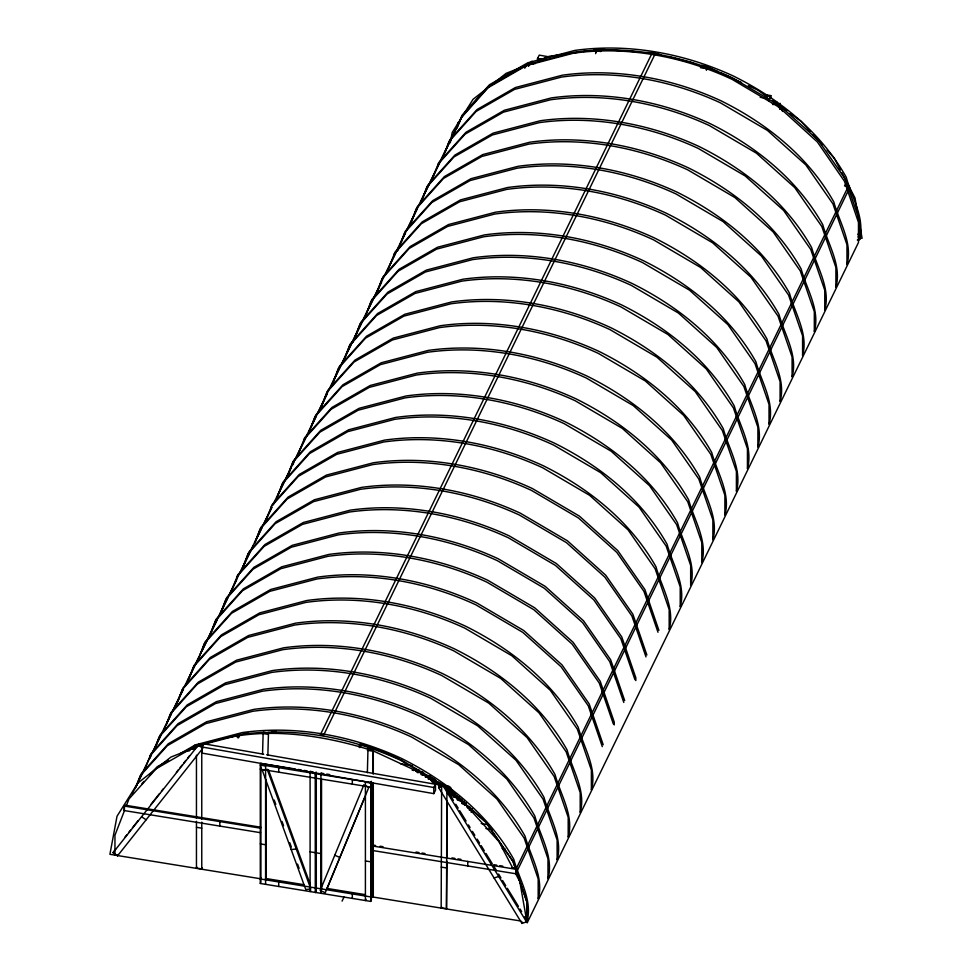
<?xml version="1.0" encoding="UTF-8"?>
<svg xmlns="http://www.w3.org/2000/svg" width="972" height="972" viewBox="0 0 972 972"><rect width="100%" height="100%" fill="white"/><g stroke="black" fill="none" stroke-linecap="round" stroke-linejoin="round"><path stroke-width="1.46" d="M422.492 774.089L422.541 771.695M447.752 789.167L447.788 787.672L438.627 782.156M455.018 793.48L454.957 796.044L451.98 794.938L454.021 793.116M448.043 790.686L448.323 788.389M459.076 796.955L458.699 799.628L456.694 798.097M447.084 791.694L447.497 789.337L450.692 791.196M450.267 142.787L452.187 132.532L473.012 99.351L506.145 73.337L529.825 63.97M428.312 778.487L428.774 776.045M451.992 792.459L452.527 790.272M447.776 787.794L447.035 790.272L448.128 788.134M238.65 737.772L239.319 735.561L237.836 737.068M453.183 797.052L453.96 794.707L451.846 795.57M457.739 126.542L460.983 118.11L488.066 87.735L526.374 65.61L573.298 53.229A244.385 191.897 26.3 0 1 732.135 79.376L779.058 107.212L817.367 141.948L844.449 181.242L858.47 222.394L858.47 242.502L527.176 922.865L527.176 902.757L520.409 882.892M124.671 810.113L114.951 835.227L114.951 855.19M126.287 805.922L128.984 798.948L156.103 768.779L194.461 746.775L241.433 734.443A246.11 193.464 25.9 0 1 262.015 732.438M135.934 786.98L140.26 775.814L167.378 745.646L205.724 723.642L252.696 711.297A246.11 193.464 25.9 0 1 411.715 737.092L458.675 764.672L497.032 799.118L524.151 838.083L538.184 878.907L538.184 898.869C544.223 877.096 530.578 856.636 525.062 836.199C499.644 791.05 458.468 758.063 412.614 735.209A246.11 193.464 25.9 0 0 253.607 709.414L206.635 721.759L168.278 743.762L141.159 773.931L136.845 785.097M145.727 766.859L150.952 753.822L178.07 723.654L216.428 701.65L263.4 689.306A246.11 193.464 25.9 0 1 422.407 715.1C468.261 737.955 509.437 770.942 534.855 816.091C540.371 836.528 554.016 856.988 547.977 878.761L547.977 858.798L533.944 817.974L506.825 779.009L468.468 744.564L421.508 716.984A246.11 193.464 25.9 0 0 262.489 691.189L215.517 703.534L177.171 725.537L150.053 755.706M154.329 749.497L159.189 736.946L186.308 706.778L224.666 684.774L271.638 672.43A246.11 193.464 25.9 0 1 430.645 698.224L477.617 725.805L515.974 760.25L543.093 799.215L557.126 840.039L557.126 860.001C563.153 838.229 549.52 817.768 543.992 797.332C518.574 752.182 477.41 719.195 431.556 696.341A246.11 193.464 25.9 0 0 272.537 670.546L225.565 682.891L187.219 704.894L160.101 735.063L154.694 749.011M167.014 722.597L170.258 714.213L197.377 684.045L235.722 662.053L282.694 649.709A246.11 193.464 25.9 0 1 441.713 675.504L488.685 703.072L527.031 737.517L554.149 776.482L568.195 817.318L568.195 837.281C574.221 815.508 560.589 795.047 555.061 774.599C529.643 729.462 488.479 696.474 442.625 673.62A246.11 193.464 25.9 0 0 283.605 647.826L236.633 660.17L198.288 682.174L171.169 712.342L166.309 724.893M176.868 703.509L182.274 689.549L209.393 659.381L247.739 637.377L294.71 625.045A246.11 193.464 25.9 0 1 453.73 650.839L500.689 678.407L539.047 712.853L566.166 751.818L580.199 792.654L580.199 812.616C586.238 790.844 572.593 770.383 567.077 749.934C541.659 704.797 500.483 671.81 454.629 648.956A246.11 193.464 25.9 0 0 295.622 623.161L248.65 635.494L210.292 657.497L183.173 687.666L177.779 701.626M188.592 679.477L193.44 666.913L220.559 636.745L258.916 614.741L305.888 602.397A246.11 193.464 25.9 0 1 464.895 628.191L511.867 655.772L550.225 690.217L577.344 729.182L591.377 770.018L591.377 789.969C597.416 768.196 583.771 747.747 578.243 727.299C552.837 682.15 511.661 649.174 465.807 626.308A246.11 193.464 25.9 0 0 306.788 600.514L259.828 612.858L221.47 634.862L194.351 665.03L189.491 677.593M197.34 661.653L198.968 657.473M200.05 654.678L204.363 643.513L231.482 613.344L269.827 591.341L316.799 579.008A246.11 193.464 25.9 0 1 475.818 604.803L522.79 632.371L561.136 666.816L588.254 705.781L602.3 746.618M198.252 659.769L205.274 641.629L232.393 611.461L270.738 589.457L317.71 577.125A246.11 193.464 25.9 0 1 476.73 602.919L523.701 630.488L562.047 664.933L589.166 703.898L603.199 744.734M208.919 637.596L215.395 620.853L242.514 590.684L280.872 568.681L327.843 556.336A246.11 193.464 25.9 0 1 486.851 582.131L533.822 609.711L572.18 644.157L599.299 683.122L613.332 723.946M209.831 635.712L216.306 618.97L243.425 588.801L281.783 566.798L328.743 554.453A246.11 193.464 25.9 0 1 487.762 580.248L534.734 607.828L573.079 642.273L600.198 681.238L614.243 722.062L614.243 724.918M220.462 613.332L225.856 599.384L252.975 569.215L291.321 547.212L338.292 534.867A246.11 193.464 25.9 0 1 497.312 560.662L544.284 588.242L582.629 622.688L609.748 661.653L623.793 702.477M220.826 612.846L226.768 597.501L253.886 567.332L292.232 545.328L339.204 532.984A246.11 193.464 25.9 0 1 498.223 558.779L545.183 586.359L583.54 620.804L610.659 659.769L624.692 700.593M230.51 593.285L237.897 574.659L265.016 544.49L303.361 522.486L350.333 510.142A246.11 193.464 25.9 0 1 509.352 535.937L556.324 563.517L594.67 597.962L621.788 636.927L635.834 677.751L635.834 680.607M242.113 569.167L248.054 553.809L275.173 523.641L313.531 501.637L360.49 489.305A246.11 193.464 25.9 0 1 519.51 515.099L566.482 542.668L604.827 577.113L631.946 616.078L645.991 656.914M243.024 567.284L248.966 551.926L276.084 521.757L314.43 499.754L361.402 487.422A246.11 193.464 25.9 0 1 520.421 513.216L567.393 540.784L605.738 575.23L632.857 614.195L646.89 655.031M254.664 543.105L260.071 529.145L287.19 498.976L325.535 476.973L372.507 464.64A246.11 193.464 25.9 0 1 531.526 490.435L578.486 518.003L616.843 552.448L643.962 591.413L657.995 632.25M255.575 541.222L260.97 527.261L288.089 497.093L326.446 475.089L373.418 462.757A246.11 193.464 25.9 0 1 532.425 488.552L579.397 516.12L617.755 550.565L644.873 589.53L658.907 630.366M265.307 521.855L272.148 504.626L299.267 474.458L337.624 452.454L384.596 440.109A246.11 193.464 25.9 0 1 543.603 465.904C589.457 488.77 630.634 521.745 656.051 566.895C661.567 587.331 675.212 607.792 669.173 629.564L669.173 609.602L655.14 568.778L628.021 529.813L589.664 495.368L542.704 467.787A246.11 193.464 25.9 0 0 383.685 441.993L336.713 454.337L298.368 476.341L271.249 506.509M276.886 497.798L282.281 483.837L309.4 453.669L347.745 431.665L394.717 419.333A246.11 193.464 25.9 0 1 553.736 445.127L600.708 472.696L639.054 507.141L666.172 546.106L680.218 586.942L680.218 606.905C686.244 585.132 672.612 564.671 667.084 544.223C641.666 499.086 600.502 466.098 554.648 443.244A246.11 193.464 25.9 0 0 395.628 417.45L348.656 429.782L310.311 451.786L283.192 481.954L277.785 495.914M286.801 477.726L292.73 462.368L319.849 432.2L358.206 410.196L405.178 397.864A246.11 193.464 25.9 0 1 564.185 423.658L611.157 451.227L649.515 485.672L676.634 524.637L690.667 565.473L690.667 585.423C696.705 563.663 683.061 543.202 677.533 522.754C652.127 477.617 610.951 444.629 565.097 421.775A246.11 193.464 25.9 0 0 406.077 395.981L359.118 408.313L320.76 430.317L293.641 460.485L287.7 475.843M298.465 453.487L304.771 437.643L331.889 407.475L370.247 385.471L417.219 373.139A246.11 193.464 25.9 0 1 576.226 398.933C622.08 421.787 663.256 454.775 688.674 499.912C694.19 520.36 707.835 540.821 701.796 562.594L701.796 542.631L687.763 501.795L660.644 462.83L622.299 428.385L575.327 400.816A246.11 193.464 25.9 0 0 416.308 375.022L369.336 387.354L330.99 409.358L303.872 439.526M310.08 429.369L314.94 416.806L342.059 386.637L380.404 364.634L427.376 352.289A246.11 193.464 25.9 0 1 586.395 378.084L633.355 405.664L671.713 440.109L698.832 479.075L712.865 519.911L712.865 539.861C718.903 518.088 705.259 497.64 699.743 477.191C674.325 432.042 633.149 399.067 587.295 376.2A246.11 193.464 25.9 0 0 428.288 350.406L381.316 362.75L342.958 384.754L315.839 414.923L310.979 427.486M321.55 406.089L326.944 392.141L354.063 361.973L392.421 339.969L439.38 327.625A246.11 193.464 25.9 0 1 598.4 353.419L645.372 381L683.717 415.445L710.836 454.41L724.881 495.234L724.881 515.196C730.908 493.424 717.275 472.963 711.747 452.527C686.329 407.377 645.165 374.402 599.311 351.536A246.11 193.464 25.9 0 0 440.292 325.742L393.32 338.086L354.974 360.09L327.856 390.258L320.833 408.398M332.521 383.648L338.463 368.291L365.581 338.122L403.927 316.119L450.899 303.786A246.11 193.464 25.9 0 1 609.918 329.581L656.89 357.149L695.235 391.595L722.354 430.56L736.399 471.396L736.399 491.358C742.426 469.585 728.793 449.125 723.265 428.676C697.847 383.539 656.683 350.552 610.829 327.698A246.11 193.464 25.9 0 0 451.81 301.903L404.838 314.248L366.493 336.239L339.374 366.42L333.432 381.765M343.019 362.374L349.495 345.631L376.614 315.463L414.971 293.459L461.943 281.115A246.11 193.464 25.9 0 1 620.95 306.909L667.922 334.49L706.279 368.935L733.398 407.9L747.432 448.736L747.432 468.686C753.458 446.913 739.826 426.465 734.297 406.017C708.88 360.867 667.715 327.892 621.861 305.026A246.11 193.464 25.9 0 0 462.842 279.243L415.87 291.576L377.525 313.579L350.406 343.748L343.93 360.49M352.933 342.302L359.956 324.162L387.075 293.994L425.42 271.99L472.392 259.646A246.11 193.464 25.9 0 1 631.411 285.44L678.383 313.02L716.729 347.466L743.847 386.431L757.893 427.267L757.893 447.217C763.919 425.444 750.275 404.984 744.759 384.548C719.341 339.398 678.177 306.423 632.31 283.557A246.11 193.464 25.9 0 0 473.303 257.762L426.331 270.107L387.974 292.11L360.855 322.279L354.926 337.624M366.225 313.871L371.085 301.32L398.204 271.152L436.562 249.148L483.534 236.804A246.11 193.464 25.9 0 1 642.541 262.598L689.513 290.178L727.87 324.624L754.977 363.589L769.022 404.425L769.022 424.375C775.048 402.602 761.416 382.154 755.888 361.706C730.47 316.556 689.306 283.581 643.452 260.715A246.11 193.464 25.9 0 0 484.433 234.92L437.461 247.265L399.115 269.268L371.997 299.437L366.59 313.385M376.213 293.945L382.154 278.6L409.273 248.431L447.618 226.427L494.59 214.083A246.11 193.464 25.9 0 1 653.609 239.877L700.581 267.458L738.927 301.891L766.045 340.868L780.091 381.692L780.091 401.655C786.117 379.882 772.485 359.421 766.957 338.985C741.539 293.836 700.375 260.848 654.521 237.994A246.11 193.464 25.9 0 0 495.501 212.2L448.529 224.544L410.184 246.548L383.065 276.716L377.124 292.062M388.764 267.883L395.069 252.052L422.188 221.883L460.546 199.88L507.506 187.535A246.11 193.464 25.9 0 1 666.525 213.33C712.379 236.184 753.555 269.171 778.961 314.308C784.489 334.757 798.134 355.217 792.095 376.99L792.095 357.028L778.062 316.192L750.943 277.227L712.585 242.781L665.626 215.213A246.11 193.464 25.9 0 0 506.606 189.419L459.635 201.763L421.277 223.754L394.17 253.923M397.621 250.861L399.249 246.669M400.33 243.887L404.644 232.721L431.762 202.553L470.108 180.549L517.08 168.205A246.11 193.464 25.9 0 1 676.099 193.999L723.071 221.58L761.416 256.025L788.535 294.99L802.58 335.826L802.58 355.776C808.607 334.003 794.975 313.555 789.446 293.107C764.028 247.957 722.864 214.982 677.01 192.116A246.11 193.464 25.9 0 0 517.991 166.321L471.019 178.666L432.674 200.669L405.555 230.838L401.229 242.004M410.986 222.576L416.381 208.628L443.499 178.459L481.845 156.456L528.817 144.111A246.11 193.464 25.9 0 1 687.836 169.906L734.808 197.486L773.153 231.919L800.272 270.896L814.317 311.72L814.317 331.683C820.344 309.91 806.699 289.449 801.183 269.013C775.765 223.864 734.601 190.876 688.735 168.022A246.11 193.464 25.9 0 0 529.728 142.228L482.756 154.572L444.398 176.576L417.28 206.744L411.35 222.09M421.97 199.71L426.83 187.146L453.948 156.978L492.306 134.987L539.278 122.642A246.11 193.464 25.9 0 1 698.285 148.437L745.257 176.005L783.614 210.45L810.733 249.415L824.766 290.251L824.766 310.214C830.793 288.441 817.16 267.98 811.632 247.532C786.227 202.395 745.05 169.407 699.196 146.553A246.11 193.464 25.9 0 0 540.177 120.759L493.205 133.103L454.86 155.107L427.741 185.275L422.881 197.826M432.564 178.265L438.87 162.433L465.989 132.265L504.347 110.261L551.318 97.917A246.11 193.464 25.9 0 1 710.325 123.711C756.18 146.565 797.356 179.553 822.774 224.702C828.29 245.138 841.934 265.599 835.896 287.372L835.896 267.409L821.862 226.573L794.744 187.608L756.398 153.163L709.426 125.595A246.11 193.464 25.9 0 0 550.407 99.8L503.435 112.145L465.09 134.148L437.971 164.317M444.18 154.147L449.028 141.584L476.146 111.416L514.504 89.412L561.476 77.08A246.11 193.464 25.9 0 1 720.483 102.862L767.455 130.442L805.812 164.888L832.931 203.853L846.964 244.689L846.964 264.639C853.003 242.879 839.358 222.418 833.83 201.969C808.425 156.82 767.248 123.845 721.394 100.979A246.11 193.464 25.9 0 0 562.375 75.196L515.415 87.529L477.058 109.532L449.939 139.701L445.079 152.264M458.735 123.809L461.433 116.822L488.552 86.654L526.897 64.65L573.869 52.318A246.11 193.464 25.9 0 1 732.888 78.112L779.86 105.681L818.205 140.126L845.324 179.091L859.37 219.927L859.37 239.89C865.396 218.117 851.751 197.656 846.235 177.208C820.818 132.071 779.653 99.083 733.787 76.229A246.11 193.464 25.9 0 0 574.78 50.435L527.808 62.767L489.451 84.771L462.332 114.939L459.635 121.925M471.08 812.24L472.428 808.74M466.025 802.896L465.029 805.399L463.51 802.933M327.005 888.675L364.852 797.174M418.458 770.067L417.34 772.606L413.878 768.111M453.304 791.864L452.223 794.221L451.093 790.285M515.646 873.634L519.813 881.628L526.921 922.003C532.948 900.242 519.315 879.782 513.787 859.333C488.369 814.196 447.205 781.209 401.351 758.354A246.11 193.464 25.9 0 0 242.332 732.56L195.36 744.892L180.027 753.701M516.679 867.741L848.702 185.603L849.54 188.058L517.517 870.195M260.581 832.7L124.222 810.563L124.222 806.055L124.671 805.132L260.836 827.233M457.763 122.533L457.326 127.952M132.131 793.99L183.307 688.869M184.644 686.147L271.698 507.311M273.035 504.577L459.124 122.338M124.222 810.563L124.671 805.132M135.011 788.681L146.31 765.474M149.627 758.646L150.964 755.912M152.288 753.178L160.927 735.439M164.256 728.611L171.558 713.594M172.895 710.86L183.526 689.027M187.511 680.825L198.81 657.619M202.14 650.803L217.424 619.395M218.749 616.673L228.055 597.561M229.38 594.828L236.694 579.81M240.023 572.982L253.315 545.681M254.64 542.947L261.954 527.93M263.278 525.208L271.917 507.457M273.254 504.723L274.578 502.002M277.907 495.173L291.199 467.872M292.523 465.138L293.848 462.405M295.184 459.671L307.808 433.743M309.132 431.009L316.447 415.992M317.783 413.258L327.078 394.146M330.407 387.318L364.962 316.337M368.291 309.509L381.583 282.208M384.9 275.38L398.192 248.079M399.528 245.345L405.506 233.061M406.843 230.328L417.474 208.482M420.791 201.666L457.35 126.579M201.155 745.463L198.871 743.944L198.252 745.22L202.82 748.27L117.636 855.749L113.068 852.711L115.559 849.066M117.636 855.749L118.256 854.473M194.424 749.096L195.749 746.375M196.453 746.217L196.891 745.293M528.561 66.132L531.976 61.333L535.402 63.617M201.763 747.079L202.212 746.156M202.212 867.996L201.763 868.919L196.453 868.057L196.891 867.133M262.549 754.223L263.169 732.013L268.479 732.876L267.871 755.086M595.654 53.654L596.273 49.402L600.259 50.046M295.136 768.974L260.897 763.421L260.289 765.122L265.599 765.985L265.599 884.338M260.897 767.916L260.289 769.18L315.353 778.122L315.961 776.859M310.712 771.501L310.092 772.764L310.092 891.567L310.712 890.303M260.897 877.704L260.289 878.967L315.353 887.91L315.961 886.646M315.961 772.351L315.353 773.615L315.402 892.43L260.289 883.475L260.897 882.212L260.897 763.421M316.022 772.363L315.402 773.627L260.289 764.685L260.289 883.475M316.289 772.4L315.608 773.663L315.608 892.454L370.733 901.409L371.34 900.145L371.34 781.342L370.733 782.606L370.733 901.409M371.34 785.85L370.733 787.113L315.669 778.171L316.289 776.907M321.538 773.262L320.918 774.526L320.918 893.317M359.968 747.541L361.365 744.844M367.367 772.728L367.975 749.023L373.297 749.886L373.297 773.991M701.079 66.412L700.472 67.676L705.781 68.538L706.401 67.275L706.401 70.288M372.677 773.591L373.297 749.886M316.289 773.906L316.289 891.203L315.669 892.466L316.289 886.695M315.353 892.418L316.022 891.166L315.961 772.789M315.608 892.454L316.228 891.19L316.228 773.894M371.34 781.78L370.733 783.043L365.411 782.181L365.411 900.546L366.031 899.282M342.059 901.117L344.027 897.071M371.34 895.637L370.733 896.901L315.669 887.958M438.651 787.636L439.283 786.348L443.876 784.841L443.256 786.117L438.651 787.636L521.952 923.4L526.557 921.893L527.176 920.618M446.938 861.168L446.488 908.711L441.179 907.848L441.628 785.097L446.938 785.959L446.938 791.973M774.72 102.485L774.283 103.397L779.593 104.259L780.042 103.348L780.042 109.362M772.91 104.648L776.361 103.518L776.98 102.23L772.388 103.737M446.488 908.711L446.938 785.959M441.179 907.848L441.628 906.925M372.155 850.439L515.804 873.755L516.254 868.324L511.758 867.595M849.358 185.725L848.908 191.144L849.358 185.725L844.862 184.996M515.804 873.755L516.254 868.324M521.952 923.4L522.572 922.124M857.353 240.035L859.661 239.282L860.281 238.006L857.899 234.118M537.54 60.823L537.54 58.369L539.253 55.137L549.702 56.971M266.656 754.758L435.492 784.27L435.492 790.394L433.791 793.626L202.2 753.142L202.2 747.031L203.901 743.799L263.667 754.236M769.703 97.783L770.845 95.621L763.372 94.32M433.791 793.626L433.791 787.514L435.492 784.27M433.342 783.25L434.326 781.403L436.841 783.396L434.508 783.298M455.674 793.456L453.863 796.773L456.828 796.044M453.547 792.253L452.6 793.966L450.899 792.751M524.746 68.162L526.374 65.61M413.635 770.638L415.056 768.512L413.392 769.666M447.958 792.86L449.185 791.22L447.217 791.791M425.226 776.847L426.477 775.243L427.255 775.474L425.481 776.92M528.233 66.06L531.976 61.333M124.926 837.257L126.797 834.887M128.669 832.53L130.54 830.161M132.411 827.804L138.024 820.72M151.134 804.184L159.554 793.553M161.425 791.184L163.308 788.827M176.406 772.29L178.277 769.921M180.148 767.564L182.019 765.207M183.902 762.838L185.774 760.481M187.645 758.111L189.516 755.754M195.129 748.671L198.871 743.944M113.068 852.711L198.252 745.22M420.925 774.514L422.784 772.181M449.1 790.746L450.874 788.766M236.986 576.542L264.105 546.373L302.462 524.37L349.434 512.025A246.11 193.464 25.9 0 1 508.441 537.82L555.413 565.4L593.77 599.846L620.889 638.811L634.923 679.635M141.948 783.663L143.953 781.427M149.98 774.72L157.014 766.896L168.52 760.298M471.055 808.497L469.44 810.296L468.711 807.052M432.054 781.792L433.804 779.909M192.893 749.339L195.943 746.204M188.799 751.198L195.36 744.892M428.373 779.35L430.414 777.649L427.51 777.26M427.704 777.442L429.733 775.996M446.974 789.3L447.764 788.778M462.028 803.48L464.057 802.143L464.239 804.682M436.355 780.966L434.448 782.193L438.481 783.031M186.138 751.137L195.08 745.974L199.479 744.807M412.262 770.249L414.473 769.253M424.667 773.408L422.553 774.319L423.707 774.708M538.184 60.665L549.326 56.267L580.393 51.953M197.45 746.581L170.987 757.054L137.842 783.067L117.017 816.249L109.909 854.315L260.338 878.737M200.232 745.488C254.846 725.039 316.41 733.143 370.927 750.141M448.979 787.648L446.282 788.62L453.402 800.357M421.471 773.748L423.513 773.056M494.092 877.995L498.697 876.477M467.739 808.23L470.533 807.319M418.009 772.667L421.763 771.561M230.267 736.679L239.063 734.358M422.079 775.279L424.46 774.757M426.307 777.175L427.315 776.98M433.706 779.167L430.693 779.641L434.533 779.277M583.346 51.54L586.31 51.127M593.698 50.107L599.615 49.28L635.591 51.674M291.199 849.577L296.241 848.993M438.98 786.494L441.239 786.324M439.66 785.546L442.479 785.437M448.955 793.99L452.782 793.99M439.101 782.885L436.853 782.861L438.992 785.352M415.7 770.687L418.349 770.723M237.29 736.375L238.541 736.387M437.096 783.906L442.114 784.027M647.583 52.476L653.585 52.877L660.875 54.76M595.654 50.666L600.975 51.528M844.547 185.931L848.908 186.636M859.114 237.812L862.091 238.298L854.983 197.911L841.788 172.615M262.549 733.277L267.871 734.139M367.367 750.287L372.677 751.149M400.525 763.713L412.322 765.632M412.444 769.897L416.879 770.626M441.179 786.008L446.488 786.87M298.1 769.46L301.077 769.933M304.054 770.419L307.031 770.905M310.007 771.391L312.984 771.865M320.748 773.129L323.725 773.615M326.701 774.101L329.678 774.575M260.897 763.858L284.711 767.722M370.733 782.606L315.608 773.663L315.669 778.171M481.201 823.563L488.637 824.766M485.891 828.569L491.82 829.541M502.22 848.58L505.185 849.066M372.604 845.008L375.593 845.494M380.088 846.223L383.077 846.709M416.004 852.055L418.993 852.541M421.982 853.027L424.971 853.513M451.907 857.887L454.908 858.373M457.897 858.859L460.886 859.345M493.812 864.691L496.801 865.177M499.79 865.663L502.791 866.149M372.155 845.932L515.804 869.247M124.222 806.055L260.581 828.193M196.453 827.306L201.763 828.168M441.179 867.097L446.488 867.96M260.289 843.89L265.599 844.753M310.092 851.824L315.402 852.687M315.608 852.723L320.918 853.586M365.411 860.961L370.733 861.812M265.368 878.433L304.054 884.714M326.701 888.384L365.387 894.665M370.539 896.621L520.968 921.043M537.54 58.369L543.518 59.413M760.165 97.285L769.131 98.852L769.131 101.307M202.2 747.031L433.791 787.514M446.099 789.3L448.566 789.823M464.3 801.864L461.445 801.244L462.55 804.026M424.533 774.514L425.979 774.842M669.623 57.02L692.963 63.034M701.711 65.294L707.543 66.801L718.417 71.843M429.721 777.892L432.941 778.876L431.665 778.001M466.596 806.894L469.306 807.781L467.544 805.958M438.238 784.246L441.009 785.303M334.769 855.239L339.823 857.462M433.318 780.079L436.367 781.476M721.139 73.094L741.527 82.547M748.318 85.694L757.832 90.104L762.631 93.555M372.385 750.518L422.674 773.821L440.656 786.773M436.027 782.302L438.773 783.724M448.359 791.779L450.06 792.666M400.841 759.74L424.302 773.651M426.902 775.194L436.027 780.613M531.356 62.609L533.64 64.14M141.56 816.759L146.128 819.797M448.323 785.923L450.826 787.624M765.037 95.292L767.43 97.018M772.23 100.468L775.826 103.068M779.423 105.656L786.627 110.832M790.224 113.432L801.013 121.208L810.053 131.232M446.658 791.099L465.855 804.913L498.988 841.691L512.876 868.312M236.232 736.168L237.897 737.384M432.394 778.001L434.435 779.532L429.32 775.692M447.752 787.575L466.366 804.452M468.553 806.432L484.967 821.328M437.704 782.181L441.081 785.546M813.066 134.573L822.105 144.597M827.123 150.174L834.158 157.974L840.403 169.954M425.323 774.356L425.87 775.061M439.356 783.833L440.608 785.498M450.255 790.686L451.713 792.617M486.061 822.312L513.155 861.605L515.573 868.701M424.448 774.332L425.979 776.604M780.152 107.406L782.533 111.282M776.361 103.518L778.742 107.382M858.106 236.755L859.661 239.282M455.783 804.233L458.164 808.121M459.744 810.709L466.098 821.048M468.468 824.924L470.059 827.512M472.441 831.388L474.822 835.276M477.203 839.152L479.573 843.028M481.164 845.616L484.335 850.792M485.927 853.38L492.269 863.719M493.861 866.307L496.242 870.183M498.612 874.059L500.993 877.947M502.585 880.523L505.756 885.699M507.348 888.287L518.453 906.39M520.032 908.978L521.624 911.566M524.795 916.73L526.387 919.318M443.256 786.117L526.557 921.893M435.116 780.127L436.428 783.639M268.369 769.605L310.396 884.848M274.226 800.078L275.781 804.342M282.002 821.413L283.557 825.678M289.79 842.76L291.345 847.025M297.566 864.096L299.121 868.361M516.533 871.532L519.437 880.049M461.032 798.935L462.137 802.228L461.943 799.482M463.984 801.062L464.519 803.65M419.005 769.946L419.272 772.448M456.889 796.068L456.974 799.033M779.593 104.259L779.593 108.767M770.845 95.621L770.845 98.063M596.273 49.402L596.273 52.415M526.921 922.003L526.921 902.052L512.888 861.216L485.769 822.251L447.412 787.806L400.44 760.238A246.11 193.464 25.9 0 0 268.029 732.171M467.763 861.447L467.763 865.955M446.938 801.001L446.938 858.154M373.297 783.031L373.297 896.002L372.677 897.265L372.677 782.569M359.385 744.564L359.385 747.456M352.314 779.617L352.314 784.125M352.314 893.912L352.314 898.42M321.538 779.277L321.538 889.052M278.709 767.673L278.709 772.169M278.709 881.956L278.709 886.464M266.219 779.896L266.219 880.037M219.818 821.571L219.818 826.079M201.763 748.574L201.763 819.153M201.763 822.154L201.763 868.919M196.453 755.22L196.453 818.29M196.453 821.291L196.453 868.057M243.437 733.386A244.385 191.897 26.3 0 1 247.787 732.852M271.577 731.26A244.385 191.897 26.3 0 1 276.121 731.211M359.992 743.981A244.385 191.897 26.3 0 1 399.48 759.108M237.824 735.403L237.8 737.784L240.023 734.31L237.824 735.403M363.783 785.121L320.189 890.486L325.243 892.709L368.825 787.344L363.783 785.121M652.224 52.816L320.31 734.881L323.518 735.391L655.42 53.339L652.224 52.816M450.23 790.212L448.809 792.873L451.178 792.01L450.23 790.212M459.586 797.793L457.387 800.114L460.206 800.721L459.586 797.793M267.239 769.447L262.185 770.031L305.779 889.55L310.821 888.955L267.239 769.447M431.556 778.693L429.029 778.548L431.556 778.693M432.467 779.909L429.94 777.758L432.467 779.909M432.504 780.37L430.596 779.617L430.353 778.122L432.504 780.37L432.589 781.962L429.187 778.22L432.576 780.358M432.99 781.245L431.24 779.605L432.99 781.245"/></g></svg>
